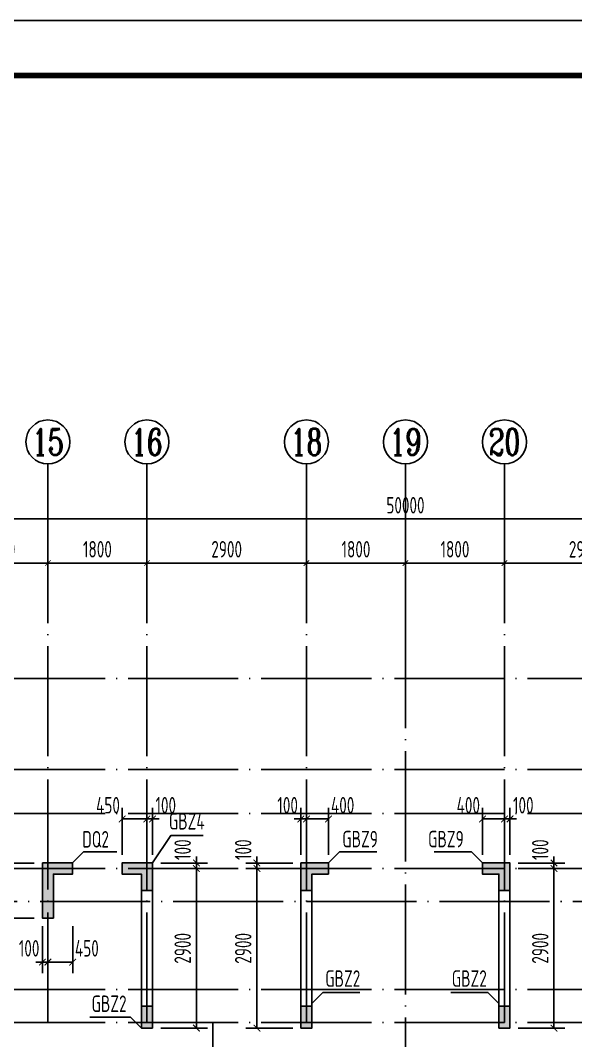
# Model space of a CAD drawing. Extents: x -1307975 to -76406, y -96289 to 379359.
# Drawn here: x -952998 to -942905, y 220742 to 239277 of the extents above; entities that cross this region are included whole.
import ezdxf
from ezdxf.enums import TextEntityAlignment as Align

# ---------------------------------------------------------------- set-up
doc = ezdxf.new("R2010")
doc.units = 0
doc.header["$LTSCALE"] = 1000
doc.linetypes.add('DOTE', pattern=[2.42, 2, -0.2, 0.02, -0.2])
doc.layers.get('0').update_dxf_attribs({"linetype": 'CONTINUOUS'})
doc.layers.get('DEFPOINTS').update_dxf_attribs({"linetype": 'CONTINUOUS'})
for name, color, linetype in [('-TK', 7, 'CONTINUOUS'), ('A-AXIS', 1, 'CONTINUOUS'), ('A-DOTE', 10, 'DOTE'), ('AXIS_NUM', 7, 'CONTINUOUS'), ('S-Q墙实线', 6, 'CONTINUOUS'), ('S-Q墙标注', 3, 'CONTINUOUS'), ('S-X详图填充', 252, 'CONTINUOUS'), ('S-X详图实线', 4, 'CONTINUOUS'), ('S-Y一般标注', 3, 'CONTINUOUS'), ('S-Z柱编号', 6, 'CONTINUOUS')]:
    doc.layers.add(name, color=color, linetype=linetype)
doc.styles.add('TSSD_Axis', font='complex.shx', dxfattribs={"width": 0.7, "bigfont": 'hztxt.shx'})
doc.styles.add('TSSD_DIMENSION', font='Tssdeng.shx', dxfattribs={"width": 0.7, "bigfont": 'tssdchn.shx'})
doc.styles.add('TSSD_REIN', font='tssdeng.shx', dxfattribs={"width": 0.7, "height": 300, "bigfont": 'tssdchn.shx'})
doc.styles.add('结构文字', font='zstxt.shx', dxfattribs={"width": 0.7, "bigfont": 'zshz.shx'})
doc.dimstyles.new('STRUCK', dxfattribs={"dimtxt": 400, "dimasz": 121, "dimexe": 200, "dimexo": 150, "dimgap": 115, "dimtad": 1, "dimdec": 0, "dimdsep": 46, "dimtxsty": '结构文字', "dimblk": 'ARCHTICK', "dimcen": 400, "dimclrd": 3, "dimclre": 3, "dimclrt": 7, "dimadec": 0, "dimazin": 0, "dimtfac": 1, "dimtdec": 0, "dimtix": 1, "dimtmove": 2, "dimatfit": 3, "dimldrblk": '_DIMX', "dimfxl": 1, "dimtolj": 1, "dimtzin": 0, "dimarcsym": 0})
doc.dimstyles.new('TSSD_100_100', dxfattribs={"dimtxt": 300, "dimasz": 100, "dimexe": 100, "dimexo": 250, "dimgap": 100, "dimtad": 1, "dimdec": 0, "dimzin": 0, "dimdsep": 46, "dimtxsty": 'TSSD_DIMENSION', "dimblk": 'ARCHTICK', "dimcen": 0, "dimdle": 100, "dimclrt": 7, "dimadec": 0, "dimazin": 0, "dimtfac": 1, "dimtdec": 0, "dimtix": 1, "dimtmove": 2, "dimatfit": 3, "dimldrblk": 'ARCHTICK', "dimfxl": 1, "dimtolj": 1, "dimtzin": 0, "dimarcsym": 0})

# ---------------------------------------------------------------- blocks, each defined once
blk = doc.blocks.new('ts_axno')
at = {"color": 0, "linetype": 'ByBlock', "lineweight": -2}
blk.add_circle((0, 0), 0.5, dxfattribs=at)
at = {"color": 0, "linetype": 'ByBlock', "lineweight": -2, "style": 'TSSD_Axis', "width": 0.7}
blk.add_attdef('A', text='', height=0.6, dxfattribs=at).set_placement((0, 0), align=Align.MIDDLE_CENTER)
blk = doc.blocks.new('_ArchTick')
at = {"color": 0, "linetype": 'ByBlock', "const_width": 0.15}
blk.add_lwpolyline([(-0.5, -0.5), (0.5, 0.5)], dxfattribs=at)
blk = doc.blocks.new('*D271')
at = {"layer": 'DEFPOINTS', "color": 0, "transparency": 16777216}
for p in [(23100, 19250), (21400, 18250), (23100, 18250)]:
    blk.add_point(p, dxfattribs=at)
at = {"layer": 'S-Y一般标注', "color": 0, "lineweight": -2, "transparency": 16777216}
for p, q in [((21400, 18500), (21400, 19350)), ((23100, 18500), (23100, 19350)), ((21300, 19250), (23200, 19250))]:
    blk.add_line(p, q, dxfattribs=at)
at = {"layer": 'S-Y一般标注', "color": 0, "lineweight": -2, "transparency": 16777216, "xscale": 100, "yscale": 100, "zscale": 100, "rotation": 180}
blk.add_blockref('_ArchTick', (21400, 19250), dxfattribs=at)
at = {"layer": 'S-Y一般标注', "color": 0, "lineweight": -2, "transparency": 16777216, "xscale": 100, "yscale": 100, "zscale": 100}
blk.add_blockref('_ArchTick', (23100, 19250), dxfattribs=at)
at = {"layer": 'S-Y一般标注', "color": 7, "transparency": 16777216, "insert": (22250, 19500), "char_height": 300, "attachment_point": 5, "style": 'TSSD_DIMENSION'}
blk.add_mtext('\\A1;1700', dxfattribs=at)
blk = doc.blocks.new('*D272')
at = {"layer": 'DEFPOINTS', "color": 0, "transparency": 16777216}
for p in [(24900, 19250), (23100, 18250), (24900, 18250)]:
    blk.add_point(p, dxfattribs=at)
at = {"layer": 'S-Y一般标注', "color": 0, "lineweight": -2, "transparency": 16777216}
for p, q in [((23100, 18500), (23100, 19350)), ((24900, 18500), (24900, 19350)), ((23000, 19250), (25000, 19250))]:
    blk.add_line(p, q, dxfattribs=at)
at = {"layer": 'S-Y一般标注', "color": 0, "lineweight": -2, "transparency": 16777216, "xscale": 100, "yscale": 100, "zscale": 100, "rotation": 180}
blk.add_blockref('_ArchTick', (23100, 19250), dxfattribs=at)
at = {"layer": 'S-Y一般标注', "color": 0, "lineweight": -2, "transparency": 16777216, "xscale": 100, "yscale": 100, "zscale": 100}
blk.add_blockref('_ArchTick', (24900, 19250), dxfattribs=at)
at = {"layer": 'S-Y一般标注', "color": 7, "transparency": 16777216, "insert": (24000, 19500), "char_height": 300, "attachment_point": 5, "style": 'TSSD_DIMENSION'}
blk.add_mtext('\\A1;1800', dxfattribs=at)
blk = doc.blocks.new('*D273')
at = {"layer": 'DEFPOINTS', "color": 0, "transparency": 16777216}
for p in [(27800, 19250), (24900, 18250), (27800, 18250)]:
    blk.add_point(p, dxfattribs=at)
at = {"layer": 'S-Y一般标注', "color": 0, "lineweight": -2, "transparency": 16777216}
for p, q in [((24900, 18500), (24900, 19350)), ((27800, 18500), (27800, 19350)), ((24800, 19250), (27900, 19250))]:
    blk.add_line(p, q, dxfattribs=at)
at = {"layer": 'S-Y一般标注', "color": 0, "lineweight": -2, "transparency": 16777216, "xscale": 100, "yscale": 100, "zscale": 100, "rotation": 180}
blk.add_blockref('_ArchTick', (24900, 19250), dxfattribs=at)
at = {"layer": 'S-Y一般标注', "color": 0, "lineweight": -2, "transparency": 16777216, "xscale": 100, "yscale": 100, "zscale": 100}
blk.add_blockref('_ArchTick', (27800, 19250), dxfattribs=at)
at = {"layer": 'S-Y一般标注', "color": 7, "transparency": 16777216, "insert": (26350, 19500), "char_height": 300, "attachment_point": 5, "style": 'TSSD_DIMENSION'}
blk.add_mtext('\\A1;2900', dxfattribs=at)
blk = doc.blocks.new('*D274')
at = {"layer": 'DEFPOINTS', "color": 0, "transparency": 16777216}
for p in [(29600, 19250), (27800, 18250), (29600, 18250)]:
    blk.add_point(p, dxfattribs=at)
at = {"layer": 'S-Y一般标注', "color": 0, "lineweight": -2, "transparency": 16777216}
for p, q in [((27800, 18500), (27800, 19350)), ((29600, 18500), (29600, 19350)), ((27700, 19250), (29700, 19250))]:
    blk.add_line(p, q, dxfattribs=at)
at = {"layer": 'S-Y一般标注', "color": 0, "lineweight": -2, "transparency": 16777216, "xscale": 100, "yscale": 100, "zscale": 100, "rotation": 180}
blk.add_blockref('_ArchTick', (27800, 19250), dxfattribs=at)
at = {"layer": 'S-Y一般标注', "color": 0, "lineweight": -2, "transparency": 16777216, "xscale": 100, "yscale": 100, "zscale": 100}
blk.add_blockref('_ArchTick', (29600, 19250), dxfattribs=at)
at = {"layer": 'S-Y一般标注', "color": 7, "transparency": 16777216, "insert": (28700, 19500), "char_height": 300, "attachment_point": 5, "style": 'TSSD_DIMENSION'}
blk.add_mtext('\\A1;1800', dxfattribs=at)
blk = doc.blocks.new('*D275')
at = {"layer": 'DEFPOINTS', "color": 0, "transparency": 16777216}
for p in [(31400, 19250), (29600, 18250), (31400, 18250)]:
    blk.add_point(p, dxfattribs=at)
at = {"layer": 'S-Y一般标注', "color": 0, "lineweight": -2, "transparency": 16777216}
for p, q in [((29600, 18500), (29600, 19350)), ((31400, 18500), (31400, 19350)), ((29500, 19250), (31500, 19250))]:
    blk.add_line(p, q, dxfattribs=at)
at = {"layer": 'S-Y一般标注', "color": 0, "lineweight": -2, "transparency": 16777216, "xscale": 100, "yscale": 100, "zscale": 100, "rotation": 180}
blk.add_blockref('_ArchTick', (29600, 19250), dxfattribs=at)
at = {"layer": 'S-Y一般标注', "color": 0, "lineweight": -2, "transparency": 16777216, "xscale": 100, "yscale": 100, "zscale": 100}
blk.add_blockref('_ArchTick', (31400, 19250), dxfattribs=at)
at = {"layer": 'S-Y一般标注', "color": 7, "transparency": 16777216, "insert": (30500, 19500), "char_height": 300, "attachment_point": 5, "style": 'TSSD_DIMENSION'}
blk.add_mtext('\\A1;1800', dxfattribs=at)
blk = doc.blocks.new('*D276')
at = {"layer": 'DEFPOINTS', "color": 0, "transparency": 16777216}
for p in [(34300, 19250), (31400, 18250), (34300, 18250)]:
    blk.add_point(p, dxfattribs=at)
at = {"layer": 'S-Y一般标注', "color": 0, "lineweight": -2, "transparency": 16777216}
for p, q in [((31400, 18500), (31400, 19350)), ((34300, 18500), (34300, 19350)), ((31300, 19250), (34400, 19250))]:
    blk.add_line(p, q, dxfattribs=at)
at = {"layer": 'S-Y一般标注', "color": 0, "lineweight": -2, "transparency": 16777216, "xscale": 100, "yscale": 100, "zscale": 100, "rotation": 180}
blk.add_blockref('_ArchTick', (31400, 19250), dxfattribs=at)
at = {"layer": 'S-Y一般标注', "color": 0, "lineweight": -2, "transparency": 16777216, "xscale": 100, "yscale": 100, "zscale": 100}
blk.add_blockref('_ArchTick', (34300, 19250), dxfattribs=at)
at = {"layer": 'S-Y一般标注', "color": 7, "transparency": 16777216, "insert": (32850, 19500), "char_height": 300, "attachment_point": 5, "style": 'TSSD_DIMENSION'}
blk.add_mtext('\\A1;2900', dxfattribs=at)
blk = doc.blocks.new('*D286')
at = {"layer": 'DEFPOINTS', "color": 0, "transparency": 16777216}
for p in [(54600, 20050), (4600, 18250), (54600, 18250)]:
    blk.add_point(p, dxfattribs=at)
at = {"layer": 'S-Y一般标注', "color": 0, "lineweight": -2, "transparency": 16777216}
for p, q in [((4500, 20050), (54700, 20050)), ((4600, 18500), (4600, 20150)), ((54600, 18500), (54600, 20150))]:
    blk.add_line(p, q, dxfattribs=at)
at = {"layer": 'S-Y一般标注', "color": 0, "lineweight": -2, "transparency": 16777216, "xscale": 100, "yscale": 100, "zscale": 100, "rotation": 180}
blk.add_blockref('_ArchTick', (4600, 20050), dxfattribs=at)
at = {"layer": 'S-Y一般标注', "color": 0, "lineweight": -2, "transparency": 16777216, "xscale": 100, "yscale": 100, "zscale": 100}
blk.add_blockref('_ArchTick', (54600, 20050), dxfattribs=at)
at = {"layer": 'S-Y一般标注', "color": 7, "transparency": 16777216, "insert": (29600, 20300), "char_height": 300, "attachment_point": 5, "style": 'TSSD_DIMENSION'}
blk.add_mtext('\\A1;50000', dxfattribs=at)
blk = doc.blocks.new('*D1889')
at = {"layer": 'DEFPOINTS', "color": 0, "transparency": 16777216}
for p in [(-948698, 223868), (-947898, 223868), (-947898, 220968)]:
    blk.add_point(p, dxfattribs=at)
at = {"layer": 'S-Q墙标注', "color": 3, "lineweight": -2, "transparency": 16777216}
for p, q in [((-948048, 223868), (-948898, 223868)), ((-948698, 220968), (-948698, 223868)), ((-948048, 220968), (-948898, 220968))]:
    blk.add_line(p, q, dxfattribs=at)
at = {"layer": 'S-Q墙标注', "color": 3, "lineweight": -2, "transparency": 16777216, "xscale": 121, "yscale": 121, "zscale": 121}
for p, rotation in [((-948698, 223868), 90), ((-948698, 220968), 270)]:
    blk.add_blockref('_ArchTick', p, dxfattribs=dict(at, rotation=rotation))
at = {"layer": 'S-Q墙标注', "color": 7, "transparency": 16777216, "insert": (-948948, 222418), "char_height": 300, "attachment_point": 5, "rotation": 90, "style": 'TSSD_REIN'}
blk.add_mtext('\\A1;2900', dxfattribs=at)
blk = doc.blocks.new('_DIMX')
blk.add_line((-150, 0), (150, 0))
at = {"const_width": 50}
blk.add_lwpolyline([(-70, -70), (70, 70)], dxfattribs=at)
blk = doc.blocks.new('*D1890')
at = {"layer": 'DEFPOINTS', "color": 0, "transparency": 16777216}
for p in [(-948698, 223968), (-947898, 223968), (-947898, 223868)]:
    blk.add_point(p, dxfattribs=at)
at = {"layer": 'S-Q墙标注', "color": 3, "lineweight": -2, "transparency": 16777216}
for p, q in [((-948048, 223968), (-948898, 223968)), ((-948698, 223968), (-948698, 224089)), ((-948698, 223868), (-948698, 223968)), ((-948048, 223868), (-948898, 223868)), ((-948698, 223868), (-948698, 223747))]:
    blk.add_line(p, q, dxfattribs=at)
at = {"layer": 'S-Q墙标注', "color": 3, "lineweight": -2, "transparency": 16777216, "xscale": 121, "yscale": 121, "zscale": 121}
for p, rotation in [((-948698, 223968), 270), ((-948698, 223868), 90)]:
    blk.add_blockref('_ArchTick', p, dxfattribs=dict(at, rotation=rotation))
at = {"layer": 'S-Q墙标注', "color": 7, "transparency": 16777216, "insert": (-948948, 224210), "char_height": 300, "attachment_point": 5, "rotation": 90, "style": 'TSSD_REIN'}
blk.add_mtext('\\A1;100', dxfattribs=at)
blk = doc.blocks.new('*D1891')
at = {"layer": 'DEFPOINTS', "color": 0, "transparency": 16777216}
for p in [(-947798, 224768), (-947798, 223968), (-947398, 223968)]:
    blk.add_point(p, dxfattribs=at)
at = {"layer": 'S-Q墙标注', "color": 3, "lineweight": -2, "transparency": 16777216}
for p, q in [((-947798, 224118), (-947798, 224968)), ((-947398, 224118), (-947398, 224968)), ((-947398, 224768), (-947798, 224768))]:
    blk.add_line(p, q, dxfattribs=at)
at = {"layer": 'S-Q墙标注', "color": 3, "lineweight": -2, "transparency": 16777216, "xscale": 121, "yscale": 121, "zscale": 121, "rotation": 180}
blk.add_blockref('_ArchTick', (-947798, 224768), dxfattribs=at)
at = {"layer": 'S-Q墙标注', "color": 3, "lineweight": -2, "transparency": 16777216, "xscale": 121, "yscale": 121, "zscale": 121}
blk.add_blockref('_ArchTick', (-947398, 224768), dxfattribs=at)
at = {"layer": 'S-Q墙标注', "color": 7, "transparency": 16777216, "insert": (-947140, 225018), "char_height": 300, "attachment_point": 5, "style": 'TSSD_REIN'}
blk.add_mtext('\\A1;400', dxfattribs=at)
blk = doc.blocks.new('*D1892')
at = {"layer": 'DEFPOINTS', "color": 0, "transparency": 16777216}
for p in [(-947898, 224768), (-947898, 223968), (-947798, 223968)]:
    blk.add_point(p, dxfattribs=at)
at = {"layer": 'S-Q墙标注', "color": 3, "lineweight": -2, "transparency": 16777216}
for p, q in [((-947898, 224118), (-947898, 224968)), ((-947798, 224118), (-947798, 224968)), ((-947898, 224768), (-948019, 224768)), ((-947798, 224768), (-947898, 224768)), ((-947798, 224768), (-947677, 224768))]:
    blk.add_line(p, q, dxfattribs=at)
at = {"layer": 'S-Q墙标注', "color": 3, "lineweight": -2, "transparency": 16777216, "xscale": 121, "yscale": 121, "zscale": 121}
blk.add_blockref('_ArchTick', (-947898, 224768), dxfattribs=at)
at = {"layer": 'S-Q墙标注', "color": 3, "lineweight": -2, "transparency": 16777216, "xscale": 121, "yscale": 121, "zscale": 121, "rotation": 180}
blk.add_blockref('_ArchTick', (-947798, 224768), dxfattribs=at)
at = {"layer": 'S-Q墙标注', "color": 7, "transparency": 16777216, "insert": (-948140, 225018), "char_height": 300, "attachment_point": 5, "style": 'TSSD_REIN'}
blk.add_mtext('\\A1;100', dxfattribs=at)
blk = doc.blocks.new('*D1893')
at = {"layer": 'DEFPOINTS', "color": 0, "transparency": 16777216}
for p in [(-950598, 223868), (-949798, 223868), (-950598, 220968)]:
    blk.add_point(p, dxfattribs=at)
at = {"layer": 'S-Q墙标注', "color": 3, "lineweight": -2, "transparency": 16777216}
for p, q in [((-950448, 223868), (-949598, 223868)), ((-949798, 220968), (-949798, 223868)), ((-950448, 220968), (-949598, 220968))]:
    blk.add_line(p, q, dxfattribs=at)
at = {"layer": 'S-Q墙标注', "color": 3, "lineweight": -2, "transparency": 16777216, "xscale": 121, "yscale": 121, "zscale": 121}
for p, rotation in [((-949798, 223868), 90), ((-949798, 220968), 270)]:
    blk.add_blockref('_ArchTick', p, dxfattribs=dict(at, rotation=rotation))
at = {"layer": 'S-Q墙标注', "color": 7, "transparency": 16777216, "insert": (-950048, 222418), "char_height": 300, "attachment_point": 5, "rotation": 90, "style": 'TSSD_REIN'}
blk.add_mtext('\\A1;2900', dxfattribs=at)
blk = doc.blocks.new('*D1894')
at = {"layer": 'DEFPOINTS', "color": 0, "transparency": 16777216}
for p in [(-950598, 223968), (-949798, 223968), (-950598, 223868)]:
    blk.add_point(p, dxfattribs=at)
at = {"layer": 'S-Q墙标注', "color": 3, "lineweight": -2, "transparency": 16777216}
for p, q in [((-950448, 223968), (-949598, 223968)), ((-949798, 223968), (-949798, 224089)), ((-949798, 223868), (-949798, 223968)), ((-950448, 223868), (-949598, 223868)), ((-949798, 223868), (-949798, 223747))]:
    blk.add_line(p, q, dxfattribs=at)
at = {"layer": 'S-Q墙标注', "color": 3, "lineweight": -2, "transparency": 16777216, "xscale": 121, "yscale": 121, "zscale": 121}
for p, rotation in [((-949798, 223968), 270), ((-949798, 223868), 90)]:
    blk.add_blockref('_ArchTick', p, dxfattribs=dict(at, rotation=rotation))
at = {"layer": 'S-Q墙标注', "color": 7, "transparency": 16777216, "insert": (-950048, 224210), "char_height": 300, "attachment_point": 5, "rotation": 90, "style": 'TSSD_REIN'}
blk.add_mtext('\\A1;100', dxfattribs=at)
blk = doc.blocks.new('*D1895')
at = {"layer": 'DEFPOINTS', "color": 0, "transparency": 16777216}
for p in [(-950698, 224768), (-950698, 223968), (-950598, 223968)]:
    blk.add_point(p, dxfattribs=at)
at = {"layer": 'S-Q墙标注', "color": 3, "lineweight": -2, "transparency": 16777216}
for p, q in [((-950698, 224118), (-950698, 224968)), ((-950598, 224118), (-950598, 224968)), ((-950698, 224768), (-950819, 224768)), ((-950598, 224768), (-950698, 224768)), ((-950598, 224768), (-950477, 224768))]:
    blk.add_line(p, q, dxfattribs=at)
at = {"layer": 'S-Q墙标注', "color": 3, "lineweight": -2, "transparency": 16777216, "xscale": 121, "yscale": 121, "zscale": 121}
blk.add_blockref('_ArchTick', (-950698, 224768), dxfattribs=at)
at = {"layer": 'S-Q墙标注', "color": 3, "lineweight": -2, "transparency": 16777216, "xscale": 121, "yscale": 121, "zscale": 121, "rotation": 180}
blk.add_blockref('_ArchTick', (-950598, 224768), dxfattribs=at)
at = {"layer": 'S-Q墙标注', "color": 7, "transparency": 16777216, "insert": (-950356, 225018), "char_height": 300, "attachment_point": 5, "style": 'TSSD_REIN'}
blk.add_mtext('\\A1;100', dxfattribs=at)
blk = doc.blocks.new('*D1896')
at = {"layer": 'DEFPOINTS', "color": 0, "transparency": 16777216}
for p in [(-951148, 224768), (-951148, 223968), (-950698, 223968)]:
    blk.add_point(p, dxfattribs=at)
at = {"layer": 'S-Q墙标注', "color": 3, "lineweight": -2, "transparency": 16777216}
for p, q in [((-951148, 224118), (-951148, 224968)), ((-950698, 224118), (-950698, 224968)), ((-950698, 224768), (-951148, 224768))]:
    blk.add_line(p, q, dxfattribs=at)
at = {"layer": 'S-Q墙标注', "color": 3, "lineweight": -2, "transparency": 16777216, "xscale": 121, "yscale": 121, "zscale": 121, "rotation": 180}
blk.add_blockref('_ArchTick', (-951148, 224768), dxfattribs=at)
at = {"layer": 'S-Q墙标注', "color": 3, "lineweight": -2, "transparency": 16777216, "xscale": 121, "yscale": 121, "zscale": 121}
blk.add_blockref('_ArchTick', (-950698, 224768), dxfattribs=at)
at = {"layer": 'S-Q墙标注', "color": 7, "transparency": 16777216, "insert": (-951406, 225018), "char_height": 300, "attachment_point": 5, "style": 'TSSD_REIN'}
blk.add_mtext('\\A1;450', dxfattribs=at)
blk = doc.blocks.new('*D1897')
at = {"layer": 'DEFPOINTS', "color": 0, "transparency": 16777216}
for p in [(-953398, 223868), (-952598, 223868), (-952598, 222968)]:
    blk.add_point(p, dxfattribs=at)
at = {"layer": 'S-Q墙标注', "color": 3, "lineweight": -2, "transparency": 16777216}
for p, q in [((-952748, 223868), (-953598, 223868)), ((-953398, 222968), (-953398, 223868)), ((-952748, 222968), (-953598, 222968))]:
    blk.add_line(p, q, dxfattribs=at)
at = {"layer": 'S-Q墙标注', "color": 3, "lineweight": -2, "transparency": 16777216, "xscale": 121, "yscale": 121, "zscale": 121}
for p, rotation in [((-953398, 223868), 90), ((-953398, 222968), 270)]:
    blk.add_blockref('_ArchTick', p, dxfattribs=dict(at, rotation=rotation))
at = {"layer": 'S-Q墙标注', "color": 7, "transparency": 16777216, "insert": (-953648, 223418), "char_height": 300, "attachment_point": 5, "rotation": 90, "style": 'TSSD_REIN'}
blk.add_mtext('\\A1;900', dxfattribs=at)
blk = doc.blocks.new('*D1898')
at = {"layer": 'DEFPOINTS', "color": 0, "transparency": 16777216}
for p in [(-953398, 223968), (-952598, 223968), (-952598, 223868)]:
    blk.add_point(p, dxfattribs=at)
at = {"layer": 'S-Q墙标注', "color": 3, "lineweight": -2, "transparency": 16777216}
for p, q in [((-952748, 223968), (-953598, 223968)), ((-953398, 223968), (-953398, 224089)), ((-953398, 223868), (-953398, 223968)), ((-952748, 223868), (-953598, 223868)), ((-953398, 223868), (-953398, 223747))]:
    blk.add_line(p, q, dxfattribs=at)
at = {"layer": 'S-Q墙标注', "color": 3, "lineweight": -2, "transparency": 16777216, "xscale": 121, "yscale": 121, "zscale": 121}
for p, rotation in [((-953398, 223968), 270), ((-953398, 223868), 90)]:
    blk.add_blockref('_ArchTick', p, dxfattribs=dict(at, rotation=rotation))
at = {"layer": 'S-Q墙标注', "color": 7, "transparency": 16777216, "insert": (-953648, 224210), "char_height": 300, "attachment_point": 5, "rotation": 90, "style": 'TSSD_REIN'}
blk.add_mtext('\\A1;100', dxfattribs=at)
blk = doc.blocks.new('*D1899')
at = {"layer": 'DEFPOINTS', "color": 0, "transparency": 16777216}
for p in [(-952498, 222968), (-952048, 222968), (-952498, 222168)]:
    blk.add_point(p, dxfattribs=at)
at = {"layer": 'S-Q墙标注', "color": 3, "lineweight": -2, "transparency": 16777216}
for p, q in [((-952498, 222818), (-952498, 221968)), ((-952048, 222818), (-952048, 221968)), ((-952048, 222168), (-952498, 222168))]:
    blk.add_line(p, q, dxfattribs=at)
at = {"layer": 'S-Q墙标注', "color": 3, "lineweight": -2, "transparency": 16777216, "xscale": 121, "yscale": 121, "zscale": 121, "rotation": 180}
blk.add_blockref('_ArchTick', (-952498, 222168), dxfattribs=at)
at = {"layer": 'S-Q墙标注', "color": 3, "lineweight": -2, "transparency": 16777216, "xscale": 121, "yscale": 121, "zscale": 121}
blk.add_blockref('_ArchTick', (-952048, 222168), dxfattribs=at)
at = {"layer": 'S-Q墙标注', "color": 7, "transparency": 16777216, "insert": (-951790, 222418), "char_height": 300, "attachment_point": 5, "style": 'TSSD_REIN'}
blk.add_mtext('\\A1;450', dxfattribs=at)
blk = doc.blocks.new('*D1900')
at = {"layer": 'DEFPOINTS', "color": 0, "transparency": 16777216}
for p in [(-952598, 222968), (-952498, 222968), (-952598, 222168)]:
    blk.add_point(p, dxfattribs=at)
at = {"layer": 'S-Q墙标注', "color": 3, "lineweight": -2, "transparency": 16777216}
for p, q in [((-952598, 222818), (-952598, 221968)), ((-952498, 222818), (-952498, 221968)), ((-952598, 222168), (-952719, 222168)), ((-952498, 222168), (-952598, 222168)), ((-952498, 222168), (-952377, 222168))]:
    blk.add_line(p, q, dxfattribs=at)
at = {"layer": 'S-Q墙标注', "color": 3, "lineweight": -2, "transparency": 16777216, "xscale": 121, "yscale": 121, "zscale": 121}
blk.add_blockref('_ArchTick', (-952598, 222168), dxfattribs=at)
at = {"layer": 'S-Q墙标注', "color": 3, "lineweight": -2, "transparency": 16777216, "xscale": 121, "yscale": 121, "zscale": 121, "rotation": 180}
blk.add_blockref('_ArchTick', (-952498, 222168), dxfattribs=at)
at = {"layer": 'S-Q墙标注', "color": 7, "transparency": 16777216, "insert": (-952840, 222418), "char_height": 300, "attachment_point": 5, "style": 'TSSD_REIN'}
blk.add_mtext('\\A1;100', dxfattribs=at)
blk = doc.blocks.new('*D1964')
at = {"layer": 'DEFPOINTS', "color": 0, "transparency": 16777216}
for p in [(-944098, 223868), (-943298, 223868), (-944098, 220968)]:
    blk.add_point(p, dxfattribs=at)
at = {"layer": 'S-Q墙标注', "color": 3, "lineweight": -2, "transparency": 16777216}
for p, q in [((-943948, 223868), (-943098, 223868)), ((-943298, 220968), (-943298, 223868)), ((-943948, 220968), (-943098, 220968))]:
    blk.add_line(p, q, dxfattribs=at)
at = {"layer": 'S-Q墙标注', "color": 3, "lineweight": -2, "transparency": 16777216, "xscale": 121, "yscale": 121, "zscale": 121}
for p, rotation in [((-943298, 223868), 90), ((-943298, 220968), 270)]:
    blk.add_blockref('_ArchTick', p, dxfattribs=dict(at, rotation=rotation))
at = {"layer": 'S-Q墙标注', "color": 7, "transparency": 16777216, "insert": (-943548, 222418), "char_height": 300, "attachment_point": 5, "rotation": 90, "style": 'TSSD_REIN'}
blk.add_mtext('\\A1;2900', dxfattribs=at)
blk = doc.blocks.new('*D1965')
at = {"layer": 'DEFPOINTS', "color": 0, "transparency": 16777216}
for p in [(-944098, 223968), (-943298, 223968), (-944098, 223868)]:
    blk.add_point(p, dxfattribs=at)
at = {"layer": 'S-Q墙标注', "color": 3, "lineweight": -2, "transparency": 16777216}
for p, q in [((-943948, 223968), (-943098, 223968)), ((-943298, 223968), (-943298, 224089)), ((-943298, 223868), (-943298, 223968)), ((-943948, 223868), (-943098, 223868)), ((-943298, 223868), (-943298, 223747))]:
    blk.add_line(p, q, dxfattribs=at)
at = {"layer": 'S-Q墙标注', "color": 3, "lineweight": -2, "transparency": 16777216, "xscale": 121, "yscale": 121, "zscale": 121}
for p, rotation in [((-943298, 223968), 270), ((-943298, 223868), 90)]:
    blk.add_blockref('_ArchTick', p, dxfattribs=dict(at, rotation=rotation))
at = {"layer": 'S-Q墙标注', "color": 7, "transparency": 16777216, "insert": (-943548, 224210), "char_height": 300, "attachment_point": 5, "rotation": 90, "style": 'TSSD_REIN'}
blk.add_mtext('\\A1;100', dxfattribs=at)
blk = doc.blocks.new('*D1966')
at = {"layer": 'DEFPOINTS', "color": 0, "transparency": 16777216}
for p in [(-944198, 224768), (-944598, 223968), (-944198, 223968)]:
    blk.add_point(p, dxfattribs=at)
at = {"layer": 'S-Q墙标注', "color": 3, "lineweight": -2, "transparency": 16777216}
for p, q in [((-944598, 224118), (-944598, 224968)), ((-944198, 224118), (-944198, 224968)), ((-944598, 224768), (-944198, 224768))]:
    blk.add_line(p, q, dxfattribs=at)
at = {"layer": 'S-Q墙标注', "color": 3, "lineweight": -2, "transparency": 16777216, "xscale": 121, "yscale": 121, "zscale": 121, "rotation": 180}
blk.add_blockref('_ArchTick', (-944598, 224768), dxfattribs=at)
at = {"layer": 'S-Q墙标注', "color": 3, "lineweight": -2, "transparency": 16777216, "xscale": 121, "yscale": 121, "zscale": 121}
blk.add_blockref('_ArchTick', (-944198, 224768), dxfattribs=at)
at = {"layer": 'S-Q墙标注', "color": 7, "transparency": 16777216, "insert": (-944856, 225018), "char_height": 300, "attachment_point": 5, "style": 'TSSD_REIN'}
blk.add_mtext('\\A1;400', dxfattribs=at)
blk = doc.blocks.new('*D1967')
at = {"layer": 'DEFPOINTS', "color": 0, "transparency": 16777216}
for p in [(-944098, 224768), (-944198, 223968), (-944098, 223968)]:
    blk.add_point(p, dxfattribs=at)
at = {"layer": 'S-Q墙标注', "color": 3, "lineweight": -2, "transparency": 16777216}
for p, q in [((-944198, 224118), (-944198, 224968)), ((-944098, 224118), (-944098, 224968)), ((-944198, 224768), (-944319, 224768)), ((-944198, 224768), (-944098, 224768)), ((-944098, 224768), (-943977, 224768))]:
    blk.add_line(p, q, dxfattribs=at)
at = {"layer": 'S-Q墙标注', "color": 3, "lineweight": -2, "transparency": 16777216, "xscale": 121, "yscale": 121, "zscale": 121}
blk.add_blockref('_ArchTick', (-944198, 224768), dxfattribs=at)
at = {"layer": 'S-Q墙标注', "color": 3, "lineweight": -2, "transparency": 16777216, "xscale": 121, "yscale": 121, "zscale": 121, "rotation": 180}
blk.add_blockref('_ArchTick', (-944098, 224768), dxfattribs=at)
at = {"layer": 'S-Q墙标注', "color": 7, "transparency": 16777216, "insert": (-943856, 225018), "char_height": 300, "attachment_point": 5, "style": 'TSSD_REIN'}
blk.add_mtext('\\A1;100', dxfattribs=at)
blk = doc.blocks.new('A1')
blk.add_lwpolyline([(0, 59400), (0, 0), (84100, 0), (84100, 59400)], close=True)
at = {"const_width": 100}
blk.add_lwpolyline([(2500, 58400), (2500, 1000), (83100, 1000), (83100, 58400)], close=True, dxfattribs=at)
blk = doc.blocks.new('20210726.16395156')
at = {"layer": 'A-AXIS'}
for p, q in [((23100, 18249.9), (23100, 21049.9)), ((24900, 18249.9), (24900, 21049.9)), ((27800, 18249.9), (27800, 21049.9)), ((29600, 18249.9), (29600, 21049.9)), ((31400, 18249.9), (31400, 21049.9))]:
    blk.add_line(p, q, dxfattribs=at)
at = {"layer": 'A-DOTE'}
for p, q in [((23100, 10900), (23100, 18249.9)), ((24900, 10900), (24900, 18249.9)), ((27800, 10900), (27800, 18249.9)), ((29600, 18249.9), (29600, 3600)), ((31400, 10900), (31400, 18249.9)), ((55600, 17150), (3600, 17150)), ((55600, 15500), (3600, 15500)), ((55600, 14700), (3600, 14700)), ((55600, 13700), (3600, 13700)), ((3600, 13100.3), (55600, 13100.3)), ((55600, 11500), (3600, 11500)), ((55600, 10900), (3600, 10900)), ((26100, 10900), (26100, 3600))]:
    blk.add_line(p, q, dxfattribs=at)
at = {"layer": 'A-AXIS'}
ref = blk.add_blockref('ts_axno', (23100, 21449.9), dxfattribs=dict(at, xscale=800, yscale=800, zscale=800))
ref.add_attrib('9', '15', dxfattribs={"layer": 'AXIS_NUM', "height": 480, "style": 'TSSD_Axis', "width": 0.7}).set_placement((23100, 21449.9), align=Align.MIDDLE_CENTER)
ref = blk.add_blockref('ts_axno', (24900, 21449.9), dxfattribs=dict(at, xscale=800, yscale=800, zscale=800))
ref.add_attrib('10', '16', dxfattribs={"layer": 'AXIS_NUM', "height": 480, "style": 'TSSD_Axis', "width": 0.7}).set_placement((24900, 21449.9), align=Align.MIDDLE_CENTER)
ref = blk.add_blockref('ts_axno', (27800, 21449.9), dxfattribs=dict(at, xscale=800, yscale=800, zscale=800))
ref.add_attrib('11', '18', dxfattribs={"layer": 'AXIS_NUM', "height": 480, "style": 'TSSD_Axis', "width": 0.7}).set_placement((27800, 21449.9), align=Align.MIDDLE_CENTER)
ref = blk.add_blockref('ts_axno', (29600, 21449.9), dxfattribs=dict(at, xscale=800, yscale=800, zscale=800))
ref.add_attrib('12', '19', dxfattribs={"layer": 'AXIS_NUM', "height": 480, "style": 'TSSD_Axis', "width": 0.7}).set_placement((29600, 21449.9), align=Align.MIDDLE_CENTER)
ref = blk.add_blockref('ts_axno', (31400, 21449.9), dxfattribs=dict(at, xscale=800, yscale=800, zscale=800))
ref.add_attrib('13', '20', dxfattribs={"layer": 'AXIS_NUM', "height": 480, "style": 'TSSD_Axis', "width": 0.7}).set_placement((31400, 21449.9), align=Align.MIDDLE_CENTER)
at = {"layer": 'S-Y一般标注'}
for base, p1, p2, picture, middle in [((54600, 20049.9), (4600, 18249.9), (54600, 18249.9), '*D286', (29600, 20299.9)), ((23100, 19249.9), (21400, 18249.9), (23100, 18249.9), '*D271', (22250, 19499.9)), ((24900, 19249.9), (23100, 18249.9), (24900, 18249.9), '*D272', (24000, 19499.9)), ((27800, 19249.9), (24900, 18249.9), (27800, 18249.9), '*D273', (26350, 19499.9)), ((29600, 19249.9), (27800, 18249.9), (29600, 18249.9), '*D274', (28700, 19499.9)), ((31400, 19249.9), (29600, 18249.9), (31400, 18249.9), '*D275', (30500, 19499.9)), ((34300, 19249.9), (31400, 18249.9), (34300, 18249.9), '*D276', (32850, 19499.9))]:
    dim = blk.add_linear_dim(base=base, p1=p1, p2=p2, dimstyle='TSSD_100_100', dxfattribs=at)
    dim.commit()
    dim.dimension.update_dxf_attribs({"geometry": picture, "text_midpoint": middle})

msp = doc.modelspace()

# ---------------------------------------------------------------- hatches: boundary and pattern name
at = {"layer": 'S-X详图填充'}
h = msp.add_hatch(color=256, dxfattribs=at)
h.dxf.hatch_style = 1
h.paths.add_polyline_path([(-952598.36, 223968.25), (-952598.36, 222968.25), (-952398.36, 222968.25), (-952398.36, 223768.25), (-952048.46, 223768.25), (-952048.46, 223968.25)])
h = msp.add_hatch(color=256, dxfattribs=at)
h.dxf.hatch_style = 1
h.paths.add_polyline_path([(-950798.37, 223468.25), (-950598.37, 223468.25), (-950598.37, 223968.25), (-951148.37, 223968.25), (-951148.37, 223768.25), (-950798.37, 223768.25)])
h = msp.add_hatch(color=256, dxfattribs=at)
h.dxf.hatch_style = 1
h.paths.add_polyline_path([(-947898.37, 223468.25), (-947698.37, 223468.25), (-947698.37, 223768.25), (-947398.46, 223768.25), (-947398.46, 223968.25), (-947898.37, 223968.25)])
h = msp.add_hatch(color=256, dxfattribs=at)
h.dxf.hatch_style = 1
h.paths.add_polyline_path([(-944298.35, 223468.25), (-944098.35, 223468.25), (-944098.35, 223968.25), (-944598.27, 223968.25), (-944598.27, 223768.25), (-944298.35, 223768.25)])
h = msp.add_hatch(color=256, dxfattribs=at)
h.dxf.hatch_style = 1
h.paths.add_polyline_path([(-950598.37, 221368.26), (-950798.37, 221368.26), (-950798.37, 220968.26), (-950598.37, 220968.26)])
h = msp.add_hatch(color=256, dxfattribs=at)
h.dxf.hatch_style = 1
h.paths.add_polyline_path([(-947698.37, 221368.26), (-947898.37, 221368.26), (-947898.37, 220968.26), (-947698.37, 220968.26)])
h = msp.add_hatch(color=256, dxfattribs=at)
h.dxf.hatch_style = 1
h.paths.add_polyline_path([(-944098.35, 221368.26), (-944298.35, 221368.26), (-944298.35, 220968.26), (-944098.35, 220968.26)])

# ---------------------------------------------------------------- linework, layer by layer
at = {"layer": 'S-Q墙实线'}
for points in [[(-952598.36, 223968.25), (-952598.36, 222968.25), (-952398.36, 222968.25), (-952398.36, 223768.25), (-952048.46, 223768.25), (-952048.46, 223968.25)], [(-950598.37, 223968.25), (-951148.37, 223968.25), (-951148.37, 223768.25), (-950798.37, 223768.25), (-950798.37, 220968.26), (-950598.37, 220968.26)], [(-947898.37, 223968.25), (-947898.37, 220968.26), (-947698.37, 220968.26), (-947698.37, 223768.25), (-947398.46, 223768.25), (-947398.46, 223968.25)], [(-944098.35, 223968.25), (-944598.27, 223968.25), (-944598.27, 223768.25), (-944298.35, 223768.25), (-944298.35, 220968.26), (-944098.35, 220968.26)]]:
    msp.add_lwpolyline(points, close=True, dxfattribs=at)
at = {"layer": 'S-X详图实线'}
for points in [[(-952598.36, 223968.25), (-952598.36, 222968.25), (-952398.36, 222968.25), (-952398.36, 223768.25), (-952048.46, 223768.25), (-952048.46, 223968.25), (-952598.36, 223968.25)], [(-950798.37, 223468.25), (-950598.37, 223468.25), (-950598.37, 223968.25), (-951148.37, 223968.25), (-951148.37, 223768.25), (-950798.37, 223768.25), (-950798.37, 223468.25)], [(-947898.37, 223468.25), (-947698.37, 223468.25), (-947698.37, 223768.25), (-947398.46, 223768.25), (-947398.46, 223968.25), (-947898.37, 223968.25), (-947898.37, 223468.25)], [(-944298.35, 223468.25), (-944098.35, 223468.25), (-944098.35, 223968.25), (-944598.27, 223968.25), (-944598.27, 223768.25), (-944298.35, 223768.25), (-944298.35, 223468.25)], [(-950598.37, 221368.26), (-950798.37, 221368.26), (-950798.37, 220968.26), (-950598.37, 220968.26), (-950598.37, 221368.26)], [(-947698.37, 221368.26), (-947898.37, 221368.26), (-947898.37, 220968.26), (-947698.37, 220968.26), (-947698.37, 221368.26)], [(-944098.35, 221368.26), (-944298.35, 221368.26), (-944298.35, 220968.26), (-944098.35, 220968.26), (-944098.35, 221368.26)]]:
    msp.add_lwpolyline(points, close=True, dxfattribs=at)
at = {"layer": 'S-Z柱编号', "color": 7}
for points in [[(-950598.37, 223968.25), (-950265.93, 224464.88), (-949676.09, 224464.88)], [(-952048.46, 223968.25), (-951848.46, 224168.25), (-951242.44, 224168.25)], [(-947398.46, 223968.25), (-947198.46, 224168.25), (-946519.03, 224168.25)], [(-944598.26, 223968.25), (-944798.26, 224168.25), (-945477.69, 224168.25)], [(-947698.37, 221418.26), (-947498.37, 221618.26), (-946824.85, 221618.26)], [(-944298.35, 221418.26), (-944498.35, 221618.26), (-945171.87, 221618.26)], [(-950798.37, 220968.26), (-950998.37, 221168.26), (-951738.71, 221168.26)]]:
    msp.add_lwpolyline(points, dxfattribs=at)

# ---------------------------------------------------------------- block references
at = {"layer": '-TK'}
msp.add_blockref('A1', (-985836.28, 179876.72), dxfattribs=at)
at = {"layer": 'A-DOTE'}
msp.add_blockref('20210726.16395156', (-975598.36, 210168.21), dxfattribs=at)

# ---------------------------------------------------------------- texts
at = {"layer": 'S-Z柱编号', "color": 7, "style": 'TSSD_REIN', "width": 0.7}
for s, p in [('GBZ4', (-950298.37, 224486.44)), ('DQ2', (-951873.13, 224158.99)), ('GBZ9', (-947146.1, 224162.43)), ('GBZ9', (-945585.62, 224162.43)), ('GBZ2', (-947455.52, 221628.84)), ('GBZ2', (-945155.05, 221628.84)), ('GBZ2', (-951704.14, 221170.97))]:
    msp.add_text(s, height=300, dxfattribs=at).set_placement(p, align=Align.BOTTOM_LEFT)

# ---------------------------------------------------------------- dimensions: what is measured, and where the dimension line sits
at = {"layer": 'S-Q墙标注'}
for base, p1, p2, angle, picture, middle in [((-951148.37, 224768.25), (-950698.36, 223968.25), (-951148.37, 223968.25), 180, '*D1896', (-951406.45, 225018.25)), ((-950698.36, 224768.25), (-950598.37, 223968.25), (-950698.36, 223968.25), 180, '*D1895', (-950356.45, 225018.25)), ((-947898.37, 224768.25), (-947798.36, 223968.25), (-947898.37, 223968.25), 180, '*D1892', (-948140.3, 225018.25)), ((-947798.36, 224768.25), (-947398.46, 223968.25), (-947798.36, 223968.25), 180, '*D1891', (-947140.38, 225018.25)), ((-953398.37, 223968.25), (-952598.37, 223868.25), (-952598.37, 223968.25), 90, '*D1898', (-953648.37, 224210.18)), ((-949798.37, 223968.25), (-950598.37, 223868.25), (-950598.37, 223968.25), 90, '*D1894', (-950048.37, 224210.18)), ((-948698.37, 223968.25), (-947898.37, 223868.25), (-947898.37, 223968.25), 90, '*D1890', (-948948.37, 224210.18)), ((-943298.35, 223968.25), (-944098.35, 223868.25), (-944098.35, 223968.25), 90, '*D1965', (-943548.35, 224210.18)), ((-952598.37, 222168.25), (-952498.36, 222968.25), (-952598.37, 222968.25), 180, '*D1900', (-952840.29, 222418.25)), ((-952498.36, 222168.25), (-952048.45, 222968.25), (-952498.36, 222968.25), 180, '*D1899', (-951790.38, 222418.25))]:
    dim = msp.add_linear_dim(base=base, p1=p1, p2=p2, angle=angle, dimstyle='STRUCK', override={"dimtxt": 300, "dimgap": 100, "dimtxsty": 'TSSD_REIN'}, dxfattribs=at)
    dim.commit()
    dim.dimension.update_dxf_attribs({"geometry": picture, "text_midpoint": middle, "dimtype": 160})
for base, p1, p2, picture, middle in [((-944198.36, 224768.25), (-944598.27, 223968.25), (-944198.36, 223968.25), '*D1966', (-944856.34, 225018.25)), ((-944098.35, 224768.25), (-944198.36, 223968.25), (-944098.35, 223968.25), '*D1967', (-943856.43, 225018.25))]:
    dim = msp.add_linear_dim(base=base, p1=p1, p2=p2, dimstyle='STRUCK', override={"dimtxt": 300, "dimgap": 100, "dimtxsty": 'TSSD_REIN'}, dxfattribs=at)
    dim.commit()
    dim.dimension.update_dxf_attribs({"geometry": picture, "text_midpoint": middle, "dimtype": 160})
for base, p1, p2, picture, middle in [((-953398.37, 223868.25), (-952598.37, 222968.25), (-952598.37, 223868.25), '*D1897', (-953648.37, 223418.25)), ((-949798.37, 223868.25), (-950598.37, 220968.26), (-950598.37, 223868.25), '*D1893', (-950048.37, 222418.25)), ((-948698.37, 223868.25), (-947898.37, 220968.26), (-947898.37, 223868.25), '*D1889', (-948948.37, 222418.25)), ((-943298.35, 223868.25), (-944098.35, 220968.26), (-944098.35, 223868.25), '*D1964', (-943548.35, 222418.25))]:
    dim = msp.add_linear_dim(base=base, p1=p1, p2=p2, angle=90, dimstyle='STRUCK', override={"dimtxt": 300, "dimgap": 100, "dimtxsty": 'TSSD_REIN'}, dxfattribs=at)
    dim.commit()
    dim.dimension.update_dxf_attribs({"geometry": picture, "text_midpoint": middle})

doc.saveas('drawing.dxf')
